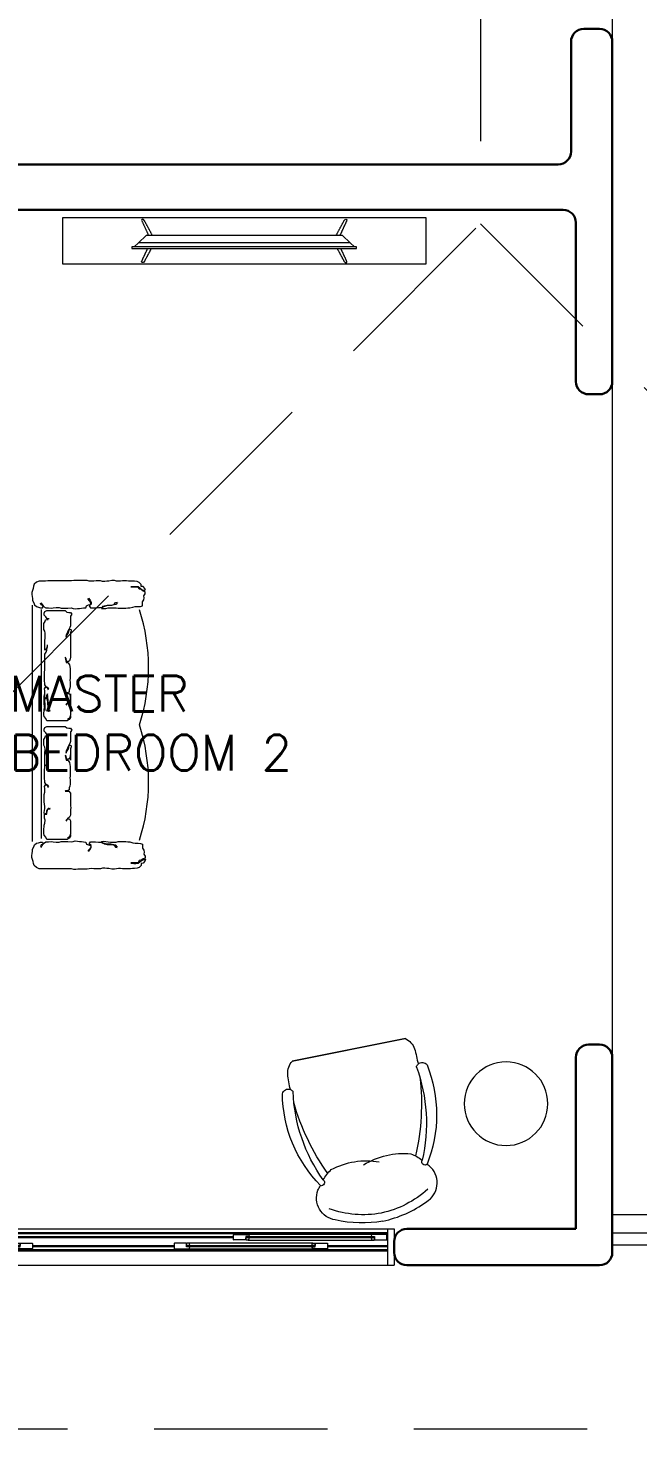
# Model space of a CAD drawing. Header units: metres. Extents: x -44 to 358, y -246 to 48.
# Drawn here: x 94.25 to 97.6, y -115.01 to -107.31 of the extents above; entities that cross this region are included whole.
import ezdxf

# ---------------------------------------------------------------- set-up
doc = ezdxf.new("R2010")
doc.units = ezdxf.units.M
doc.header["$LTSCALE"] = 0.3
doc.linetypes.add('HIDDEN2', pattern=[4.7625, 3.175, -1.5875])
for name, color, linetype, lineweight in [('A-DOOR', 7, 'Continuous', 5), ('A-WALL', 7, 'Continuous', 30), ('baños', 141, 'Continuous', 0), ('cristales', 131, 'Continuous', 0), ('MOBILIARIOS', 252, 'Continuous', 0), ('muros bajitos', 252, 'Continuous', 5), ('piso', 251, 'Continuous', 18)]:
    doc.layers.add(name, color=color, linetype=linetype, lineweight=lineweight)
doc.layers.add('Techos 1', color=7, linetype='HIDDEN2', lineweight=9, true_color=0x42391a)
doc.layers.add('TEXTOS', color=4, linetype='Continuous')

# ---------------------------------------------------------------- blocks, each defined once
blk = doc.blocks.new('A$Ca3ef8f56')
at = {"layer": 'MOBILIARIOS'}
for p, q in [((0.0032, 0.1527), (0.0032, 1.4519)), ((0.0532, 0.1694), (0.0532, 1.4284))]:
    blk.add_line(p, q, dxfattribs=at)
for points in [[(0.6249, 1.5324), (0.6212, 1.5434), (0.6126, 1.5544), (0.6016, 1.5556), (0.6004, 1.5666), (0.5906, 1.5776), (0.5796, 1.5825), (0.5637, 1.5837), (0.5527, 1.5837), (0.5417, 1.5849), (0.5307, 1.5849), (0.5197, 1.5862), (0.4977, 1.5862), (0.4867, 1.5837), (0.4757, 1.5837), (0.4647, 1.5849), (0.4537, 1.5874), (0.4402, 1.5874), (0.4231, 1.5837), (0.4121, 1.5837), (0.4011, 1.5825), (0.3889, 1.5825), (0.3766, 1.5862), (0.3534, 1.5862), (0.3412, 1.5849), (0.3302, 1.5837), (0.3143, 1.5849), (0.3033, 1.5874), (0.2519, 1.5874), (0.2409, 1.5886), (0.2299, 1.5886), (0.2177, 1.5862), (0.0868, 1.5862), (0.0746, 1.5849), (0.0391, 1.5849), (0.0245, 1.5788), (0.0122, 1.5678), (0.0086, 1.5568), (0.0061, 1.5446), (0.0037, 1.5336), (0, 1.5226), (0, 1.5116), (0.0012, 1.5006), (0.0024, 1.4884), (0.0024, 1.4774), (0.011, 1.4652), (0.0147, 1.4542), (0.0257, 1.4445), (0.0367, 1.442), (0.0477, 1.4383), (0.0587, 1.4383), (0.0611, 1.4493), (0.0501, 1.4542), (0.0477, 1.464)], [(0.4708, 1.4664), (0.4622, 1.4554), (0.4512, 1.4542), (0.4341, 1.4506), (0.4231, 1.4506), (0.4109, 1.4493), (0.3999, 1.4457), (0.3876, 1.4457), (0.3828, 1.4347), (0.395, 1.4335), (0.4072, 1.4347), (0.4194, 1.4371), (0.4317, 1.4383), (0.4635, 1.4383), (0.4745, 1.4359), (0.516, 1.4359), (0.527, 1.4371), (0.5381, 1.4371), (0.5552, 1.442), (0.5674, 1.4445), (0.5845, 1.4445), (0.5968, 1.4457), (0.6078, 1.4493), (0.609, 1.4603), (0.609, 1.4713), (0.6151, 1.4823), (0.6175, 1.4933), (0.6163, 1.5043), (0.6224, 1.5153), (0.6224, 1.5263), (0.6114, 1.53), (0.6004, 1.5385), (0.5894, 1.5397), (0.5845, 1.5507), (0.5735, 1.552), (0.5442, 1.552)], [(0.5442, 1.5544), (0.5613, 1.5556), (0.5723, 1.5556), (0.5845, 1.5544), (0.5955, 1.5458), (0.6065, 1.5373), (0.6175, 1.5348), (0.6212, 1.5348)], [(0.0501, 1.4677), (0.0563, 1.4567), (0.0636, 1.4457), (0.0758, 1.4371), (0.0905, 1.4371), (0.1064, 1.4359), (0.1174, 1.4371), (0.1333, 1.4396), (0.1492, 1.4396), (0.1602, 1.4359), (0.1981, 1.4359), (0.2152, 1.4371), (0.2262, 1.4347), (0.2385, 1.4322), (0.2507, 1.4335), (0.2617, 1.4347), (0.2727, 1.4359), (0.2837, 1.4371), (0.2972, 1.4383), (0.2996, 1.4493), (0.3106, 1.4542), (0.3216, 1.4567), (0.3241, 1.4677), (0.3143, 1.4787), (0.3069, 1.4884)], [(0.3106, 1.4909), (0.3204, 1.4799), (0.3253, 1.4689), (0.3265, 1.4579), (0.3155, 1.4481), (0.3228, 1.4371), (0.3497, 1.4371), (0.3656, 1.4396), (0.3779, 1.4396), (0.3889, 1.4408), (0.3999, 1.4481), (0.4133, 1.4518), (0.4402, 1.4518), (0.4525, 1.4554), (0.4598, 1.4664), (0.4696, 1.4689)], [(0.0946, 1.3772), (0.0844, 1.3772), (0.0759, 1.3874), (0.0673, 1.3976), (0.0673, 1.4078), (0.0708, 1.4181), (0.081, 1.4232), (0.1822, 1.4232), (0.1924, 1.4146), (0.2026, 1.4129), (0.2129, 1.4129), (0.2197, 1.4027), (0.2129, 1.3925), (0.2112, 1.3806), (0.2112, 1.3397), (0.2078, 1.3294), (0.2026, 1.3192), (0.1975, 1.309), (0.1941, 1.2988), (0.189, 1.2885), (0.1856, 1.2817)], [(0.0844, 1.234), (0.0844, 1.2238), (0.081, 1.2135), (0.0708, 1.205), (0.0708, 1.2579), (0.0725, 1.2715), (0.0725, 1.2988), (0.0708, 1.309), (0.0656, 1.3192), (0.0656, 1.3516), (0.0725, 1.3618), (0.0742, 1.372), (0.0844, 1.3737), (0.0895, 1.3737)], [(0.189, 1.2766), (0.1924, 1.2868), (0.1992, 1.2971), (0.2026, 1.3073), (0.2044, 1.3175), (0.2146, 1.3209), (0.2163, 1.3107), (0.2129, 1.3005), (0.2129, 1.2476), (0.2112, 1.2374), (0.2112, 1.1675), (0.2095, 1.1573), (0.2061, 1.1471), (0.1958, 1.1385), (0.1907, 1.1488), (0.189, 1.159), (0.1822, 1.1658)], [(0.0929, 0.9903), (0.0878, 1.0005), (0.0776, 1.0039), (0.0708, 1.0141), (0.0708, 1.0244), (0.069, 1.0346), (0.069, 1.0857), (0.0708, 1.0959), (0.0708, 1.1829), (0.0776, 1.1948), (0.081, 1.205), (0.0827, 1.2152), (0.0861, 1.2272), (0.0861, 1.2289)], [(0.1822, 1.1641), (0.1856, 1.1471), (0.189, 1.1368), (0.1992, 1.1351), (0.2061, 1.1249), (0.2078, 1.1147), (0.2095, 1.1028), (0.2095, 1.0499), (0.2078, 1.0397), (0.2095, 1.0295), (0.2095, 1.0056), (0.2078, 0.9954), (0.2044, 0.9852), (0.2044, 0.9749), (0.1941, 0.9698), (0.1839, 0.9698), (0.1822, 0.9664), (0.2026, 0.9664), (0.2112, 0.9562), (0.2112, 0.8965), (0.2129, 0.8863), (0.2146, 0.8761), (0.2129, 0.9659), (0.2112, 0.9556), (0.2112, 0.9352), (0.2061, 0.925), (0.1958, 0.9147), (0.1873, 0.9079)], [(0.0946, 0.8761), (0.0861, 0.9659), (0.081, 0.9556), (0.0793, 0.9454), (0.069, 0.9403), (0.0673, 0.9505), (0.069, 0.9607), (0.0708, 0.8727), (0.0708, 0.8829), (0.069, 0.8965), (0.0673, 0.9085), (0.0673, 0.9494), (0.0708, 0.9613), (0.0708, 0.9818), (0.069, 0.992), (0.0742, 1.0022), (0.0844, 1.0005), (0.0878, 0.9903), (0.0895, 0.9869)], [(0.2112, 0.8449), (0.2112, 0.8346), (0.2044, 0.8244), (0.1941, 0.8159), (0.0827, 0.8159), (0.0759, 0.8295), (0.0673, 0.8397), (0.0656, 0.85), (0.0656, 0.8602), (0.0673, 0.8704), (0.0673, 0.8806), (0.0708, 0.8909), (0.0725, 0.9079), (0.069, 0.9181), (0.069, 0.9386), (0.081, 0.9403), (0.0827, 0.959), (0.0895, 0.8693), (0.0998, 0.871), (0.0981, 0.8744)], [(0.1873, 0.9028), (0.1958, 0.913), (0.2061, 0.9147), (0.2112, 0.9045), (0.2112, 0.8517), (0.2095, 0.8414), (0.2061, 0.8312), (0.1958, 0.8244)], [(0.0946, 0.74), (0.0844, 0.74), (0.0759, 0.7502), (0.0673, 0.7604), (0.0673, 0.7707), (0.0708, 0.7809), (0.081, 0.786), (0.1822, 0.786), (0.1924, 0.7775), (0.2026, 0.7758), (0.2129, 0.7758), (0.2197, 0.7656), (0.2129, 0.7553), (0.2112, 0.7434), (0.2112, 0.7025), (0.2078, 0.6923), (0.2026, 0.6821), (0.1975, 0.6718), (0.1941, 0.6616), (0.189, 0.6514), (0.1856, 0.6446)], [(0.0844, 0.5968), (0.0844, 0.5866), (0.081, 0.5764), (0.0708, 0.5679), (0.0708, 0.6207), (0.0725, 0.6343), (0.0725, 0.6616), (0.0708, 0.6718), (0.0656, 0.6821), (0.0656, 0.7144), (0.0725, 0.7247), (0.0742, 0.7349), (0.0844, 0.7366), (0.0895, 0.7366)], [(0.0929, 0.4531), (0.0878, 0.4633), (0.0776, 0.4668), (0.0708, 0.477), (0.0708, 0.4872), (0.069, 0.4974), (0.069, 0.5486), (0.0708, 0.5588), (0.0708, 0.6457), (0.0776, 0.6576), (0.081, 0.5679), (0.0827, 0.5781), (0.0861, 0.59), (0.0861, 0.5917)], [(0.189, 0.6394), (0.1924, 0.6497), (0.1992, 0.6599), (0.2026, 0.6701), (0.2044, 0.6803), (0.2146, 0.6838), (0.2163, 0.6735), (0.2129, 0.6633), (0.2129, 0.6105), (0.2112, 0.6002), (0.2112, 0.6304), (0.2095, 0.6201), (0.2061, 0.6099), (0.1958, 0.6014), (0.1907, 0.6116), (0.189, 0.6218), (0.1822, 0.6287)], [(0.1822, 0.627), (0.1856, 0.6099), (0.189, 0.5997), (0.1992, 0.598), (0.2061, 0.5878), (0.2078, 0.5775), (0.2095, 0.5656), (0.2095, 0.5128), (0.2078, 0.5025), (0.2095, 0.4923), (0.2095, 0.4685), (0.2078, 0.4582), (0.2044, 0.448), (0.2044, 0.4378), (0.1941, 0.4327), (0.1839, 0.4327), (0.1822, 0.4293), (0.2026, 0.4293), (0.2112, 0.419), (0.2112, 0.3594), (0.2129, 0.3492), (0.2146, 0.3389), (0.2129, 0.3287), (0.2112, 0.3185), (0.2112, 0.298), (0.2061, 0.2878), (0.1958, 0.2776), (0.1873, 0.2708)], [(0.0946, 0.3389), (0.0861, 0.3287), (0.081, 0.3185), (0.0793, 0.3083), (0.069, 0.3031), (0.0673, 0.3134), (0.069, 0.3236), (0.0708, 0.3355), (0.0708, 0.3457), (0.069, 0.3594), (0.0673, 0.3713), (0.0673, 0.4122), (0.0708, 0.4241), (0.0708, 0.4446), (0.069, 0.4548), (0.0742, 0.465), (0.0844, 0.4633), (0.0878, 0.4531), (0.0895, 0.4497)], [(0.2112, 0.1926), (0.2112, 0.1824), (0.2044, 0.1721), (0.1941, 0.1636), (0.0827, 0.1636), (0.0759, 0.1772), (0.0673, 0.1875), (0.0656, 0.1977), (0.0656, 0.223), (0.0673, 0.2333), (0.0673, 0.2435), (0.0708, 0.2537), (0.0725, 0.2708), (0.069, 0.281), (0.069, 0.3014), (0.081, 0.3031), (0.0827, 0.3219), (0.0895, 0.3321), (0.0998, 0.3338), (0.0981, 0.3372)], [(0.1873, 0.2656), (0.1958, 0.2759), (0.2061, 0.2776), (0.2112, 0.2673), (0.2112, 0.1994), (0.2095, 0.1892), (0.2061, 0.179), (0.1958, 0.1721)], [(0.0501, 0.1209), (0.0563, 0.1319), (0.0636, 0.1429), (0.0758, 0.1515), (0.0905, 0.1515), (0.1064, 0.1527), (0.1174, 0.1515), (0.1333, 0.149), (0.1492, 0.149), (0.1602, 0.1527), (0.1981, 0.1527), (0.2152, 0.1515), (0.2262, 0.1539), (0.2385, 0.1564), (0.2507, 0.1551), (0.2617, 0.1539), (0.2727, 0.1527), (0.2837, 0.1515), (0.2972, 0.1503), (0.2996, 0.1393), (0.3106, 0.1344), (0.3216, 0.1319), (0.3241, 0.1209), (0.3143, 0.1099), (0.3069, 0.1002)], [(0.4708, 0.1222), (0.4622, 0.1332), (0.4512, 0.1344), (0.4341, 0.138), (0.4231, 0.138), (0.4109, 0.1393), (0.3999, 0.1429), (0.3876, 0.1429), (0.3828, 0.1539), (0.395, 0.1551), (0.4072, 0.1539), (0.4194, 0.1515), (0.4317, 0.1503), (0.4635, 0.1503), (0.4745, 0.1527), (0.516, 0.1527), (0.527, 0.1515), (0.5381, 0.1515), (0.5552, 0.1466), (0.5674, 0.1441), (0.5845, 0.1441), (0.5968, 0.1429), (0.6078, 0.1393), (0.609, 0.1283), (0.609, 0.1173), (0.6151, 0.1063), (0.6175, 0.0953), (0.6163, 0.0843), (0.6224, 0.0733), (0.6224, 0.0623), (0.6114, 0.0586), (0.6004, 0.0501), (0.5894, 0.0489), (0.5845, 0.0379), (0.5735, 0.0366), (0.5442, 0.0366)], [(0.6249, 0.0562), (0.6212, 0.0452), (0.6126, 0.0342), (0.6016, 0.033), (0.6004, 0.022), (0.5906, 0.011), (0.5796, 0.0061), (0.5637, 0.0049), (0.5527, 0.0049), (0.5417, 0.0037), (0.5307, 0.0037), (0.5197, 0.0024), (0.4977, 0.0024), (0.4867, 0.0049), (0.4757, 0.0049), (0.4647, 0.0037), (0.4537, 0.0012), (0.4402, 0.0012), (0.4231, 0.0049), (0.4121, 0.0049), (0.4011, 0.0061), (0.3889, 0.0061), (0.3766, 0.0024), (0.3534, 0.0024), (0.3412, 0.0037), (0.3302, 0.0049), (0.3143, 0.0037), (0.3033, 0.0012), (0.2519, 0.0012), (0.2409, 0), (0.2299, 0), (0.2177, 0.0024), (0.0868, 0.0024), (0.0746, 0.0037), (0.0391, 0.0037), (0.0245, 0.0098), (0.0122, 0.0208), (0.0086, 0.0318), (0.0061, 0.044), (0.0037, 0.055), (0, 0.066), (0, 0.077), (0.0012, 0.088), (0.0024, 0.1002), (0.0024, 0.1112), (0.011, 0.1234), (0.0147, 0.1344), (0.0257, 0.1441), (0.0367, 0.1466), (0.0477, 0.1503), (0.0587, 0.1503), (0.0611, 0.1393), (0.0501, 0.1344), (0.0477, 0.1246)], [(0.3106, 0.0977), (0.3204, 0.1087), (0.3253, 0.1197), (0.3265, 0.1307), (0.3155, 0.1405), (0.3228, 0.1515), (0.3497, 0.1515), (0.3656, 0.149), (0.3779, 0.149), (0.3889, 0.1478), (0.3999, 0.1405), (0.4133, 0.1368), (0.4402, 0.1368), (0.4525, 0.1332), (0.4598, 0.1222), (0.4696, 0.1197)], [(0.5442, 0.0342), (0.5613, 0.033), (0.5723, 0.033), (0.5845, 0.0342), (0.5955, 0.0428), (0.6065, 0.0513), (0.6175, 0.0537), (0.6212, 0.0537)]]:
    blk.add_lwpolyline(points, dxfattribs=at)
for centre in [(-0.3846, 1.1107), (-0.3846, 0.4779)]:
    blk.add_arc(centre, 1.0261, 342.03988, 17.96012, dxfattribs=at)
blk = doc.blocks.new('A$Ca77e88c0')
at = {"layer": 'MOBILIARIOS', "linetype": 'Continuous'}
for p, q in [((0, 1.3457), (0.2432, 0.761)), ((0.2435, 0.7603), (0, 1.3457))]:
    blk.add_line(p, q, dxfattribs=at)
for points in [[(1.0081, 1.4216, 0.103931), (0.8565, 1.6353, 0.481643), (0.668, 1.624, 0.047693), (0.6541, 1.5985, 0.047693)], [(1.0081, 1.4216, -0.103931), (1.0528, 1.1635, -0.481643), (0.9119, 1.0378, -0.047693), (0.884, 1.0459, -0.047693)]]:
    blk.add_lwpolyline(points, format="xyb", dxfattribs=at)
blk.add_circle((0.8492, 0.4996), 0.2299, dxfattribs=at)
for centre, radius, start, end in [((0.4617, 1.1866), 0.5495, 23.33144, 53.59476), ((0.4617, 1.1866), 0.5495, 23.33144, 53.59476), ((0.5212, 0.8742), 0.7364, 79.59643, 123.14146), ((0.612, 0.6674), 0.9011, 88.37632, 121.47958), ((0.612, 0.6674), 0.9011, 88.37632, 121.47958), ((0.8583, 1.4567), 0.2476, 153.21646, 169.91816), ((0.8583, 1.4567), 0.2476, 153.21646, 169.91816), ((0.6434, 1.5847), 0.0175, 250.45416, 52.05868), ((0.6434, 1.5847), 0.0175, 250.45416, 52.05868), ((0.1421, 1.4684), 0.0325, 136.37866, 235.73513), ((0.5865, 0.2493), 1.2787, 88.45422, 107.93514), ((0.5865, 0.2493), 1.2787, 88.45422, 107.93514), ((1.0281, 1.5426), 0.4158, 185.87863, 223.40331), ((1.0281, 1.5426), 0.4158, 185.87863, 223.40331), ((0.0995, 1.3192), 0.1029, 121.9514, 165.06161), ((0.4823, 0.53), 0.9795, 111.46313, 116.51175), ((0.1421, 1.4684), 0.0325, 235.69793, 268.75394), ((0.4562, 1.1998), 0.5495, 351.57503, 21.83835), ((0.4562, 1.1998), 0.5495, 351.57503, 21.83835), ((1.108, 1.3505), 0.4158, 181.76648, 219.29117), ((0.9273, 1.2907), 0.2476, 235.25163, 251.95333), ((0.9273, 1.2907), 0.2476, 235.25163, 251.95333), ((0.1939, 1.6724), 0.9011, 283.69021, 316.79348), ((0.1939, 1.6724), 0.9011, 283.69021, 316.79348), ((0.2766, 1.4622), 0.7364, 282.02833, 325.57337), ((-0.1206, 1.9492), 1.2787, 297.23466, 316.71557), ((-0.1206, 1.9492), 1.2787, 297.23466, 316.71557), ((0.8666, 1.048), 0.0175, 353.11111, 154.71564), ((0.8666, 1.048), 0.0175, 353.11111, 154.71564), ((0.0052, 1.6774), 0.9795, 288.64122, 293.68984), ((0.4307, 0.7745), 0.0325, 169.43466, 268.79113), ((0.4307, 0.7745), 0.0325, 136.37866, 169.43466), ((0.4307, 0.7745), 0.0325, 136.37866, 169.43466), ((0.2948, 0.8495), 0.1029, 240.09136, 283.20158)]:
    blk.add_arc(centre, radius, start, end, dxfattribs=at)
blk = doc.blocks.new('A$C58f5b6b7')
at = {"layer": 'MOBILIARIOS'}
for points in [[(0, 0.2526), (2, 0.2526), (2, 0), (0, 0)], [(0.382, 0.1596), (0.382, 0.1691), (1.618, 0.1691), (1.618, 0.1596)]]:
    blk.add_lwpolyline(points, close=True, dxfattribs=at)
for points in [[(1.6059, 0.1595), (1.5823, 0.1372), (1, 0.1372), (0.4177, 0.1372), (0.3941, 0.1595)], [(1.5823, 0.1372), (1.54, 0.0973), (0.46, 0.0973), (0.4177, 0.1372)]]:
    blk.add_lwpolyline(points, dxfattribs=at)
for points, degree in [([(0.4512, 0.2382, -0.0047), (0.4469, 0.2461, -0.0047), (0.4415, 0.2461, -0.0047), (0.4325, 0.2461, -0.0047), (0.4368, 0.237, -0.0047)], 3), ([(0.4368, 0.237, -0.0047), (0.4526, 0.2031, -0.0047), (0.4683, 0.1691, -0.0047)], 2), ([(0.4885, 0.1691, -0.0047), (0.4698, 0.2037, -0.0047), (0.4512, 0.2382, -0.0047)], 2), ([(1.5115, 0.1691, -0.0047), (1.5302, 0.2037, -0.0047), (1.5488, 0.2382, -0.0047)], 2), ([(1.5632, 0.237, -0.0047), (1.5474, 0.2031, -0.0047), (1.5317, 0.1691, -0.0047)], 2), ([(1.5488, 0.2382, -0.0047), (1.5531, 0.2461, -0.0047), (1.5585, 0.2461, -0.0047), (1.5675, 0.2461, -0.0047), (1.5632, 0.237, -0.0047)], 3), ([(0.4368, 0.0172, -0.0047), (0.4554, 0.0572, -0.0047), (0.474, 0.0973, -0.0047)], 2), ([(0.4951, 0.0973, -0.0047), (0.4731, 0.0566, -0.0047), (0.4512, 0.016, -0.0047)], 2), ([(1.5049, 0.0973), (1.5269, 0.0566), (1.5488, 0.016)], 2), ([(1.5632, 0.0172), (1.5446, 0.0572), (1.526, 0.0973)], 2)]:
    blk.add_open_spline(points, degree=degree, dxfattribs=at)
for points in [[(0.4512, 0.016, -0.0047), (0.4469, 0.0081, -0.0047), (0.4415, 0.0081, -0.0047), (0.4325, 0.0081, -0.0047), (0.4368, 0.0172, -0.0047)], [(1.5488, 0.016), (1.5531, 0.0081), (1.5585, 0.0081), (1.5675, 0.0081), (1.5632, 0.0172)]]:
    blk.add_open_spline(points, degree=3, knots=[-0.08544201, -0.08544201, -0.08544201, -0.08544201, -0.04272101, 0, 0, 0, 0], dxfattribs=at)
blk = doc.blocks.new('A$C539e194f')
at = {"layer": 'A-DOOR'}
for p, q in [((0, 0.2), (3.2, 0.2)), ((0, 0), (0, 0.2)), ((0.034, 0.2), (0.034, 0)), ((3.166, 0.2), (3.166, 0)), ((3.2, 0), (3.2, 0.2)), ((0.034, 0.12), (3.166, 0.12)), ((0.366, 0.1075), (0.3675, 0.109)), ((0.366, 0.0805), (0.366, 0.1075)), ((0.3675, 0.079), (0.366, 0.0805)), ((0.3675, 0.109), (0.4481, 0.109)), ((0.4325, 0.079), (0.3675, 0.079)), ((0.434, 0.0805), (0.4325, 0.079)), ((0.4515, 0.098), (0.434, 0.098)), ((0.434, 0.098), (0.434, 0.0805)), ((0.434, 0.095), (0.439, 0.095)), ((0.434, 0.095), (0.439, 0.095)), ((0.439, 0.097), (0.445, 0.093)), ((0.439, 0.093), (0.445, 0.097)), ((0.4472, 0.078), (1.1288, 0.078)), ((0.4481, 0.109), (0.45, 0.1075)), ((1.1279, 0.109), (0.4481, 0.109)), ((0.45, 0.1075), (0.452, 0.0995)), ((0.452, 0.0985), (0.4515, 0.098)), ((0.452, 0.0995), (0.452, 0.0985)), ((1.126, 0.1075), (1.124, 0.0995)), ((1.124, 0.0995), (1.124, 0.0985)), ((1.124, 0.0985), (1.1245, 0.098)), ((1.1245, 0.098), (1.142, 0.098)), ((1.1279, 0.109), (1.126, 0.1075)), ((1.2085, 0.109), (1.1279, 0.109)), ((1.137, 0.097), (1.131, 0.093)), ((1.137, 0.093), (1.131, 0.097)), ((1.142, 0.095), (1.137, 0.095)), ((1.142, 0.095), (1.137, 0.095)), ((1.142, 0.098), (1.142, 0.0805)), ((1.142, 0.0805), (1.1435, 0.079)), ((1.1435, 0.079), (1.2085, 0.079)), ((1.21, 0.1075), (1.2085, 0.109)), ((1.2085, 0.079), (1.21, 0.0805)), ((1.21, 0.0805), (1.21, 0.1075)), ((1.99, 0.1075), (1.9915, 0.109)), ((1.99, 0.0805), (1.99, 0.1075)), ((1.9915, 0.079), (1.99, 0.0805)), ((1.9915, 0.109), (2.0721, 0.109)), ((2.0565, 0.079), (1.9915, 0.079)), ((2.058, 0.0805), (2.0565, 0.079)), ((2.0755, 0.098), (2.058, 0.098)), ((2.058, 0.098), (2.058, 0.0805)), ((2.058, 0.095), (2.063, 0.095)), ((2.058, 0.095), (2.063, 0.095)), ((2.063, 0.097), (2.069, 0.093)), ((2.063, 0.093), (2.069, 0.097)), ((2.7528, 0.078), (2.0712, 0.078)), ((2.0721, 0.109), (2.074, 0.1075)), ((2.0721, 0.109), (2.7519, 0.109)), ((2.074, 0.1075), (2.076, 0.0995)), ((2.076, 0.0985), (2.0755, 0.098)), ((2.076, 0.0995), (2.076, 0.0985)), ((2.75, 0.1075), (2.748, 0.0995)), ((2.748, 0.0995), (2.748, 0.0985)), ((2.748, 0.0985), (2.7485, 0.098)), ((2.7485, 0.098), (2.766, 0.098)), ((2.7519, 0.109), (2.75, 0.1075)), ((2.8325, 0.109), (2.7519, 0.109)), ((2.761, 0.097), (2.755, 0.093)), ((2.761, 0.093), (2.755, 0.097)), ((2.766, 0.095), (2.761, 0.095)), ((2.766, 0.095), (2.761, 0.095)), ((2.766, 0.098), (2.766, 0.0805)), ((2.766, 0.0805), (2.7675, 0.079)), ((2.7675, 0.079), (2.8325, 0.079)), ((2.834, 0.1075), (2.8325, 0.109)), ((2.8325, 0.079), (2.834, 0.0805)), ((2.834, 0.0805), (2.834, 0.1075)), ((0.034, 0.02), (3.166, 0.02)), ((0.0415, 0.061), (0.04, 0.0595)), ((0.04, 0.0595), (0.04, 0.0325)), ((0.04, 0.0325), (0.0415, 0.031)), ((0.1065, 0.061), (0.0415, 0.061)), ((0.0415, 0.031), (0.1221, 0.031)), ((0.108, 0.0595), (0.1065, 0.061)), ((0.108, 0.042), (0.108, 0.0595)), ((0.108, 0.045), (0.113, 0.045)), ((0.108, 0.045), (0.113, 0.045)), ((0.1255, 0.042), (0.108, 0.042)), ((0.113, 0.043), (0.119, 0.047)), ((0.113, 0.047), (0.119, 0.043)), ((0.8028, 0.062), (0.1212, 0.062)), ((0.1221, 0.031), (0.124, 0.0325)), ((0.1221, 0.031), (0.8019, 0.031)), ((0.124, 0.0325), (0.126, 0.0405)), ((0.126, 0.0415), (0.1255, 0.042)), ((0.126, 0.0405), (0.126, 0.0415)), ((0.798, 0.0415), (0.7985, 0.042)), ((0.798, 0.0405), (0.798, 0.0415)), ((0.8, 0.0325), (0.798, 0.0405)), ((0.7985, 0.042), (0.816, 0.042)), ((0.8019, 0.031), (0.8, 0.0325)), ((0.8825, 0.031), (0.8019, 0.031)), ((0.811, 0.043), (0.805, 0.047)), ((0.811, 0.047), (0.805, 0.043)), ((0.816, 0.045), (0.811, 0.045)), ((0.816, 0.045), (0.811, 0.045)), ((0.816, 0.0595), (0.8175, 0.061)), ((0.816, 0.042), (0.816, 0.0595)), ((0.8175, 0.061), (0.8825, 0.061)), ((0.884, 0.0595), (0.8825, 0.061)), ((0.884, 0.0325), (0.8825, 0.031)), ((0.884, 0.0595), (0.884, 0.0325)), ((2.316, 0.0595), (2.3175, 0.061)), ((2.316, 0.0595), (2.316, 0.0325)), ((2.316, 0.0325), (2.3175, 0.031)), ((2.3825, 0.061), (2.3175, 0.061)), ((2.3175, 0.031), (2.3981, 0.031)), ((2.384, 0.0595), (2.3825, 0.061)), ((2.384, 0.042), (2.384, 0.0595)), ((2.384, 0.045), (2.389, 0.045)), ((2.384, 0.045), (2.389, 0.045)), ((2.4015, 0.042), (2.384, 0.042)), ((2.389, 0.043), (2.395, 0.047)), ((2.389, 0.047), (2.395, 0.043)), ((2.3972, 0.062), (3.0788, 0.062)), ((2.3981, 0.031), (2.4, 0.0325)), ((3.0779, 0.031), (2.3981, 0.031)), ((2.4, 0.0325), (2.402, 0.0405)), ((2.402, 0.0415), (2.4015, 0.042)), ((2.402, 0.0405), (2.402, 0.0415)), ((3.074, 0.0415), (3.0745, 0.042)), ((3.074, 0.0405), (3.074, 0.0415)), ((3.076, 0.0325), (3.074, 0.0405)), ((3.0745, 0.042), (3.092, 0.042)), ((3.0779, 0.031), (3.076, 0.0325)), ((3.1585, 0.031), (3.0779, 0.031)), ((3.087, 0.043), (3.081, 0.047)), ((3.087, 0.047), (3.081, 0.043)), ((3.092, 0.045), (3.087, 0.045)), ((3.092, 0.045), (3.087, 0.045)), ((3.092, 0.0595), (3.0935, 0.061)), ((3.092, 0.042), (3.092, 0.0595)), ((3.0935, 0.061), (3.1585, 0.061)), ((3.1585, 0.061), (3.16, 0.0595)), ((3.16, 0.0325), (3.1585, 0.031)), ((3.16, 0.0595), (3.16, 0.0325)), ((0, 0), (3.2, 0))]:
    blk.add_line(p, q, dxfattribs=at)
at = {"layer": 'A-DOOR', "color": 8}
for p, q in [((0.034, 0.114), (3.166, 0.114)), ((0.366, 0.097), (0.034, 0.097)), ((0.366, 0.091), (0.034, 0.091)), ((1.21, 0.097), (1.99, 0.097)), ((1.21, 0.091), (1.99, 0.091)), ((2.834, 0.097), (3.166, 0.097)), ((2.834, 0.091), (3.166, 0.091)), ((0.034, 0.026), (3.166, 0.026)), ((2.316, 0.049), (0.884, 0.049)), ((2.316, 0.043), (0.884, 0.043))]:
    blk.add_line(p, q, dxfattribs=at)
at = {"layer": 'A-DOOR'}
for points in [[(0.434, 0.095), (0.439, 0.095), (0.439, 0.095), (0.434, 0.095)], [(1.137, 0.097), (0.439, 0.097), (0.439, 0.093), (1.137, 0.093)], [(0.439, 0.097), (0.445, 0.097), (0.445, 0.093), (0.439, 0.093)], [(0.4515, 0.098), (0.4395, 0.098), (0.4395, 0.097), (0.4515, 0.097)], [(0.4515, 0.093), (0.4395, 0.093), (0.4395, 0.092), (0.4515, 0.092)], [(0.445, 0.097), (0.45, 0.097), (0.45, 0.093), (0.445, 0.093)], [(1.1245, 0.098), (1.1365, 0.098), (1.1365, 0.097), (1.1245, 0.097)], [(1.1245, 0.093), (1.1365, 0.093), (1.1365, 0.092), (1.1245, 0.092)], [(1.131, 0.097), (1.126, 0.097), (1.126, 0.093), (1.131, 0.093)], [(1.137, 0.097), (1.131, 0.097), (1.131, 0.093), (1.137, 0.093)], [(1.142, 0.095), (1.137, 0.095), (1.137, 0.095), (1.142, 0.095)], [(2.058, 0.095), (2.063, 0.095), (2.063, 0.095), (2.058, 0.095)], [(2.063, 0.097), (2.069, 0.097), (2.069, 0.093), (2.063, 0.093)], [(2.063, 0.097), (2.761, 0.097), (2.761, 0.093), (2.063, 0.093)], [(2.0755, 0.098), (2.0635, 0.098), (2.0635, 0.097), (2.0755, 0.097)], [(2.0755, 0.093), (2.0635, 0.093), (2.0635, 0.092), (2.0755, 0.092)], [(2.069, 0.097), (2.074, 0.097), (2.074, 0.093), (2.069, 0.093)], [(2.7485, 0.098), (2.7605, 0.098), (2.7605, 0.097), (2.7485, 0.097)], [(2.7485, 0.093), (2.7605, 0.093), (2.7605, 0.092), (2.7485, 0.092)], [(2.755, 0.097), (2.75, 0.097), (2.75, 0.093), (2.755, 0.093)], [(2.761, 0.097), (2.755, 0.097), (2.755, 0.093), (2.761, 0.093)], [(2.766, 0.095), (2.761, 0.095), (2.761, 0.095), (2.766, 0.095)], [(0.108, 0.045), (0.113, 0.045), (0.113, 0.045), (0.108, 0.045)], [(0.113, 0.043), (0.119, 0.043), (0.119, 0.047), (0.113, 0.047)], [(0.113, 0.043), (0.811, 0.043), (0.811, 0.047), (0.113, 0.047)], [(0.1255, 0.047), (0.1135, 0.047), (0.1135, 0.048), (0.1255, 0.048)], [(0.1255, 0.042), (0.1135, 0.042), (0.1135, 0.043), (0.1255, 0.043)], [(0.119, 0.043), (0.124, 0.043), (0.124, 0.047), (0.119, 0.047)], [(0.7985, 0.047), (0.8105, 0.047), (0.8105, 0.048), (0.7985, 0.048)], [(0.7985, 0.042), (0.8105, 0.042), (0.8105, 0.043), (0.7985, 0.043)], [(0.805, 0.043), (0.8, 0.043), (0.8, 0.047), (0.805, 0.047)], [(0.811, 0.043), (0.805, 0.043), (0.805, 0.047), (0.811, 0.047)], [(0.816, 0.045), (0.811, 0.045), (0.811, 0.045), (0.816, 0.045)], [(2.384, 0.045), (2.389, 0.045), (2.389, 0.045), (2.384, 0.045)], [(3.087, 0.043), (2.389, 0.043), (2.389, 0.047), (3.087, 0.047)], [(2.389, 0.043), (2.395, 0.043), (2.395, 0.047), (2.389, 0.047)], [(2.4015, 0.047), (2.3895, 0.047), (2.3895, 0.048), (2.4015, 0.048)], [(2.4015, 0.042), (2.3895, 0.042), (2.3895, 0.043), (2.4015, 0.043)], [(2.395, 0.043), (2.4, 0.043), (2.4, 0.047), (2.395, 0.047)], [(3.0745, 0.047), (3.0865, 0.047), (3.0865, 0.048), (3.0745, 0.048)], [(3.0745, 0.042), (3.0865, 0.042), (3.0865, 0.043), (3.0745, 0.043)], [(3.081, 0.043), (3.076, 0.043), (3.076, 0.047), (3.081, 0.047)], [(3.087, 0.043), (3.081, 0.043), (3.081, 0.047), (3.087, 0.047)], [(3.092, 0.045), (3.087, 0.045), (3.087, 0.045), (3.092, 0.045)]]:
    blk.add_lwpolyline(points, close=True, dxfattribs=at)
for points in [[(0.4361, 0.0795, 0.341999), (0.4342, 0.081), (0.434, 0.0813), (0.434, 0.091), (0.435, 0.092), (0.452, 0.092), (0.452, 0.0915), (0.4487, 0.0791, -0.339454), (0.4472, 0.078), (0.4381, 0.078, -0.341999)], [(1.1399, 0.0795, -0.341999), (1.1418, 0.081), (1.142, 0.0813), (1.142, 0.091), (1.141, 0.092), (1.124, 0.092), (1.124, 0.0915), (1.1273, 0.0791, 0.339454), (1.1288, 0.078), (1.1379, 0.078, 0.341999)], [(2.0601, 0.0795, 0.341999), (2.0582, 0.081), (2.058, 0.0813), (2.058, 0.091), (2.059, 0.092), (2.076, 0.092), (2.076, 0.0915), (2.0727, 0.0791, -0.339454), (2.0712, 0.078), (2.0621, 0.078, -0.341999)], [(2.7639, 0.0795, -0.341999), (2.7658, 0.081), (2.766, 0.0813), (2.766, 0.091), (2.765, 0.092), (2.748, 0.092), (2.748, 0.0915), (2.7513, 0.0791, 0.339454), (2.7528, 0.078), (2.7619, 0.078, 0.341999)], [(0.1101, 0.0605, -0.341999), (0.1082, 0.059), (0.108, 0.0587), (0.108, 0.049), (0.109, 0.048), (0.126, 0.048), (0.126, 0.0485), (0.1227, 0.0609, 0.339454), (0.1212, 0.062), (0.1121, 0.062, 0.341999)], [(0.8139, 0.0605, 0.341999), (0.8158, 0.059), (0.816, 0.0587), (0.816, 0.049), (0.815, 0.048), (0.798, 0.048), (0.798, 0.0485), (0.8013, 0.0609, -0.339454), (0.8028, 0.062), (0.8119, 0.062, -0.341999)], [(2.3861, 0.0605, -0.341999), (2.3842, 0.059), (2.384, 0.0587), (2.384, 0.049), (2.385, 0.048), (2.402, 0.048), (2.402, 0.0485), (2.3987, 0.0609, 0.339454), (2.3972, 0.062), (2.3881, 0.062, 0.341999)], [(3.0899, 0.0605, 0.341999), (3.0918, 0.059), (3.092, 0.0587), (3.092, 0.049), (3.091, 0.048), (3.074, 0.048), (3.074, 0.0485), (3.0773, 0.0609, -0.339454), (3.0788, 0.062), (3.0879, 0.062, -0.341999)]]:
    blk.add_lwpolyline(points, format="xyb", close=True, dxfattribs=at)
at = {"layer": 'A-DOOR', "color": 7}
for points in [[(1.137, 0.093), (0.439, 0.093), (0.439, 0.097), (1.137, 0.097)], [(2.063, 0.093), (2.761, 0.093), (2.761, 0.097), (2.063, 0.097)], [(0.113, 0.047), (0.811, 0.047), (0.811, 0.043), (0.113, 0.043)], [(3.087, 0.047), (2.389, 0.047), (2.389, 0.043), (3.087, 0.043)]]:
    blk.add_lwpolyline(points, close=True, dxfattribs=at)
at = {"layer": 'cristales', "const_width": 0.004}
for points in [[(1.126, 0.095), (0.45, 0.095)], [(2.074, 0.095), (2.75, 0.095)], [(0.124, 0.045), (0.8, 0.045)], [(3.076, 0.045), (2.4, 0.045)]]:
    blk.add_lwpolyline(points, dxfattribs=at)
blk = doc.blocks.new('PL MUEBLES 2N NASAS 09')
at = {"layer": 'A-WALL', "color": 2}
for p, q in [((229.355, 44.3007), (229.4418, 44.3007)), ((229.285, 43.6262), (229.285, 44.2307)), ((229.5118, 44.2307), (229.5118, 42.3623)), ((223.3118, 43.5562), (229.215, 43.5562)), ((229.2418, 43.3062), (224.1818, 43.3062)), ((229.3118, 42.3623), (229.3118, 43.2362)), ((229.4418, 42.2923), (229.3818, 42.2923)), ((229.3818, 38.7178), (229.4418, 38.7178)), ((229.3118, 37.7053), (229.3118, 38.6478)), ((229.5118, 38.6478), (229.5118, 37.5753)), ((229.3118, 37.7053), (228.3818, 37.7053)), ((228.3118, 37.5753), (228.3118, 37.6353)), ((229.4418, 37.5053), (228.3818, 37.5053))]:
    blk.add_line(p, q, dxfattribs=at)
at = {"layer": 'A-WALL', "color": 2, "transparency": 33554684}
blk.add_line((229.355, 44.3007), (229.4418, 44.3007), dxfattribs=at)
at = {"layer": 'A-WALL', "color": 2}
for centre, start, end in [((229.355, 44.2307), 90, 180), ((229.4418, 44.2307), 0, 90), ((229.215, 43.6262), 270, 0), ((229.2418, 43.2362), 0, 90), ((229.3818, 42.3623), 180, 270), ((229.4418, 42.3623), 270, 0), ((229.3818, 38.6478), 90, 180), ((229.4418, 38.6478), 0, 90), ((228.3818, 37.6353), 90, 180), ((228.3818, 37.5753), 180, 270), ((229.4418, 37.5753), 270, 0)]:
    blk.add_arc(centre, 0.07, start, end, dxfattribs=at)
at = {"layer": 'muros bajitos', "color": 2}
for p, q in [((233.9118, 37.7824), (229.5118, 37.7824)), ((233.9118, 37.6824), (229.5118, 37.6824))]:
    blk.add_line(p, q, dxfattribs=at)
at = {"layer": 'piso', "color": 2}
for p, q in [((229.5118, 50.7807), (229.5118, 44.2407)), ((229.5118, 42.3723), (229.5118, 38.6478)), ((229.5118, 37.6175), (234.3993, 37.6175))]:
    blk.add_line(p, q, dxfattribs=at)
at = {"layer": 'Techos 1', "color": 2}
for p, q in [((228.7868, 51.7803), (228.7868, 43.2303)), ((226.0673, 40.5107), (228.7868, 43.2303)), ((235.4118, 36.6053), (228.7868, 43.2303)), ((215.5618, 36.6053), (235.4118, 36.6053))]:
    blk.add_line(p, q, dxfattribs=at)
at = {"layer": 'baños', "color": 2, "xscale": -1, "rotation": 180}
blk.add_blockref('A$C539e194f', (225.1118, 37.7053), dxfattribs=at)
at = {"layer": 'MOBILIARIOS', "color": 2, "xscale": -1}
for name, p, rotation in [('A$C58f5b6b7', (226.4871, 43.2624, 0.0047), 180), ('A$Ca77e88c0', (228.8694, 39.3768), 123.8396861787656)]:
    blk.add_blockref(name, p, dxfattribs=dict(at, rotation=rotation))
at = {"layer": 'MOBILIARIOS', "color": 2}
blk.add_blockref('A$Ca3ef8f56', (226.3193, 39.681), dxfattribs=at)
at = {"layer": 'TEXTOS', "color": 2, "insert": (226.1951, 40.2248), "char_height": 0.195, "width": 2.245131, "attachment_point": 7}
blk.add_mtext('{\\Fromans|c0;MASTER BEDROOM 2}', dxfattribs=at)

msp = doc.modelspace()

# ---------------------------------------------------------------- block references
msp.add_blockref('PL MUEBLES 2N NASAS 09', (-132.0484004, -151.6197483))

doc.saveas('drawing.dxf')
